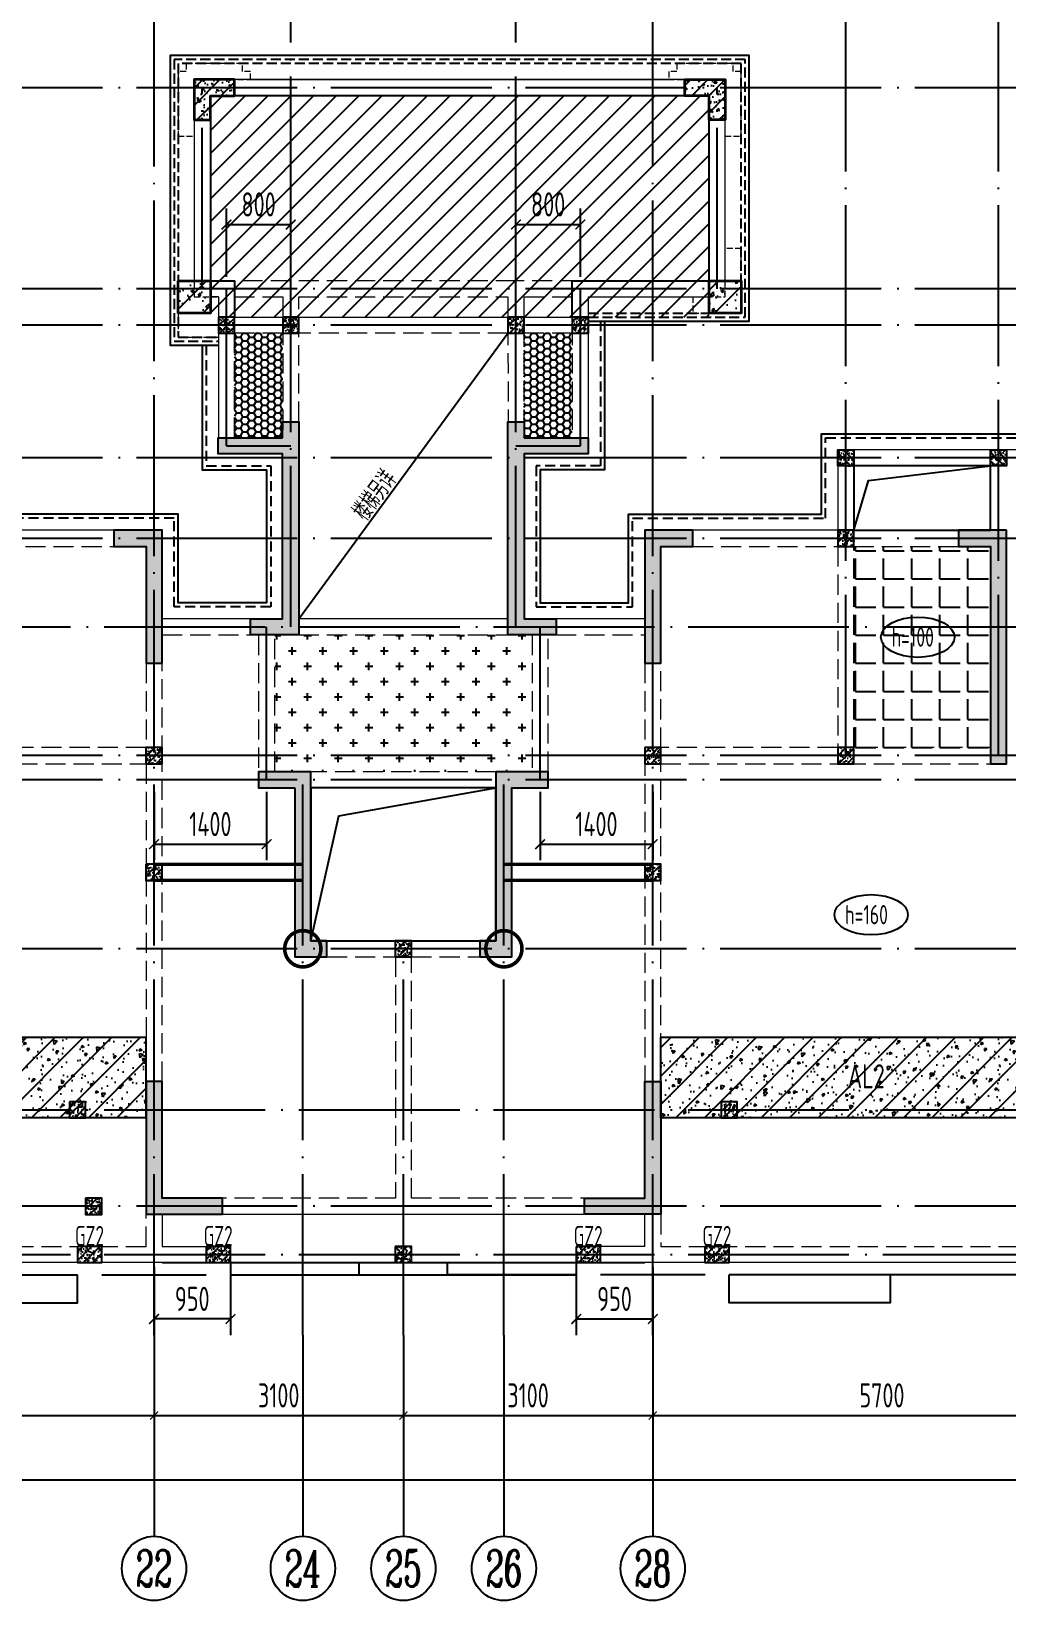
# Model space of a CAD drawing. Extents: x 826826 to 1642106, y -156213 to 399140.
# Drawn here: x 1317736 to 1329861, y 253626 to 273126 of the extents above; entities that cross this region are included whole.
import ezdxf
from ezdxf.enums import TextEntityAlignment as Align

# ---------------------------------------------------------------- set-up
doc = ezdxf.new("R2010")
doc.units = 0
doc.header["$LTSCALE"] = 1000
for name, pattern in [('__DASH', [0.35, 0.25, -0.1]), ('DASH', [0.35, 0.25, -0.1]), ('DOTE', [2.42, 2, -0.2, 0.02, -0.2]), ('HIDDEN', [0.375, 0.25, -0.125])]:
    doc.linetypes.add(name, pattern=pattern)
doc.layers.get('0').update_dxf_attribs({"linetype": 'CONTINUOUS'})
doc.layers.get('DEFPOINTS').update_dxf_attribs({"linetype": 'CONTINUOUS'})
doc.layers.add('+公共字体', color=7, linetype='CONTINUOUS', lineweight=20)
doc.layers.add('平面-看线', color=45, linetype='CONTINUOUS', lineweight=15)
for name, color, linetype in [('A-AXIS', 1, 'CONTINUOUS'), ('A-DOTE', 10, 'DOTE'), ('AXIS_TEXT', 4, 'CONTINUOUS'), ('BEAM', 4, 'DASH'), ('ROOF', 183, 'CONTINUOUS'), ('S-B板填充', 251, 'CONTINUOUS'), ('S-B板标注', 3, 'CONTINUOUS'), ('S-B板边线', 2, 'CONTINUOUS'), ('S-B板配筋号', 7, 'CONTINUOUS'), ('S-D洞口', 4, 'CONTINUOUS'), ('S-J基础底板标注', 3, 'CONTINUOUS'), ('S-L主梁线', 4, 'DASH'), ('S-Q墙填充', 252, 'CONTINUOUS'), ('S-Q墙实线', 6, 'CONTINUOUS'), ('S-Q墙标注', 3, 'CONTINUOUS'), ('S-Y一般标注', 3, 'CONTINUOUS'), ('S-Z柱填充', 252, 'CONTINUOUS'), ('S-Z柱实线', 6, 'CONTINUOUS'), ('S-板正筋', 2, 'CONTINUOUS'), ('S-构造柱', 212, 'CONTINUOUS'), ('S-构造柱编号', 130, 'CONTINUOUS'), ('TEXT', 2, 'CONTINUOUS'), ('水平筋标注', 7, 'CONTINUOUS'), ('看线', 251, 'CONTINUOUS')]:
    doc.layers.add(name, color=color, linetype=linetype)
doc.layers.add('配箍校核', color=34, linetype='CONTINUOUS', plot=False)
doc.styles.add('_TCH_AXIS', font='COMPLEX', dxfattribs={"bigfont": 'GBCBIG'})
doc.styles.add('COMPLEX', font='COMPLEX')
doc.styles.add('TSSD_DIMENSION', font='Tssdeng.shx', dxfattribs={"width": 0.7, "bigfont": 'tssdchn.shx'})
doc.styles.add('TSSD_REIN', font='tssdeng.shx', dxfattribs={"width": 0.7, "height": 300, "bigfont": 'tssdchn.shx'})
doc.styles.add('结构文字', font='zstxt.shx', dxfattribs={"width": 0.7, "bigfont": 'zshz.shx'})
doc.dimstyles.new('STRUCK', dxfattribs={"dimtxt": 400, "dimasz": 121, "dimexe": 200, "dimexo": 150, "dimgap": 115, "dimtad": 1, "dimdec": 0, "dimdsep": 46, "dimtxsty": '结构文字', "dimblk": 'ARCHTICK', "dimcen": 400, "dimclrd": 3, "dimclre": 3, "dimclrt": 7, "dimadec": 0, "dimazin": 0, "dimtfac": 1, "dimtdec": 0, "dimtix": 1, "dimtmove": 2, "dimatfit": 3, "dimldrblk": '_DIMX', "dimfxl": 0, "dimtolj": 1, "dimtzin": 0, "dimarcsym": 0})
doc.dimstyles.new('TSSD_100_100$0', dxfattribs={"dimtxt": 300, "dimasz": 80, "dimexe": 100, "dimexo": 250, "dimgap": 100, "dimtad": 1, "dimdec": 0, "dimzin": 0, "dimdsep": 46, "dimtxsty": 'TSSD_DIMENSION', "dimblk": 'ARCHTICK', "dimcen": 0, "dimdle": 100, "dimclrd": 3, "dimclre": 3, "dimclrt": 7, "dimadec": 0, "dimazin": 0, "dimtfac": 1, "dimtdec": 0, "dimtix": 1, "dimtmove": 2, "dimatfit": 3, "dimldrblk": 'ARCHTICK', "dimfxl": 0, "dimtolj": 1, "dimtzin": 0, "dimarcsym": 0})
pattern_1 = [(0, (65678.815, -211040.24), (81.642857, 47.136514), [54.42857, -108.857143]), (120, (65678.815, -211040.24), (-81.642847, 47.136531), [54.42857, -108.857143]), (60, (65678.815, -211040.24), (1e-05, 94.273045), [-108.857143, 54.42857])]
pattern_2 = [(50, (-1460192.53, -24952.3), (358.63, -31.376), [37.5, -412.5]), (355, (-1460192.53, -24952.3), (-69.3757, 376.096), [30, -330]), (100.4514, (-1460162.64, -24954.93), (289.2547, 344.7198), [31.87, -350.571]), (46.1842, (-1460192.53, -24852.3), (533.6205, -82.7595), [56.25, -618.75]), (96.6356, (-1460148.06, -24859.2), (467.3314, 487.059), [47.805, -525.8565]), (351.1842, (-1460192.53, -24852.3), (467.331, 487.059), [45, -495]), (21, (-1460142.53, -24877.3), (298.4535, -201.3094), [37.5, -412.5]), (326, (-1460142.53, -24877.3), (121.6577, 362.575), [30, -330]), (71.4514, (-1460117.66, -24894.1), (420.1113, 161.2652), [31.87, -350.571]), (37.5, (-1460192.53, -24952.31), (6.07993, 166.44693), [0, -326, 0, -335, 0, -331.25]), (7.5, (-1460192.53, -24952.31), (131.5348, 197.20586), [0, -191, 0, -318.5, 0, -126.25]), (327.5, (-1460304.03, -24952.31), (266.9112, -11.27744), [0, -125, 0, -390, 0, -517.5]), (317.5, (-1460354.03, -24952.3), (291.5931, 50.0525), [0, -162.5, 0, -259, 0, -367.5]), (45, (-1460192.53, -24952.3), (-176.7767, 176.7767), [])]

# ---------------------------------------------------------------- blocks, each defined once
blk = doc.blocks.new('_ArchTick')
at = {"color": 0, "linetype": 'ByBlock', "const_width": 0.15}
blk.add_lwpolyline([(-0.5, -0.5), (0.5, 0.5)], dxfattribs=at)
blk = doc.blocks.new('*D79')
at = {"layer": 'DEFPOINTS', "color": 0}
for p in [(780421, 333282), (786121, 333282), (786121, 332282)]:
    blk.add_point(p, dxfattribs=at)
at = {"layer": 'S-Y一般标注', "color": 0, "lineweight": -2}
for p, q in [((780421, 333032), (780421, 332182)), ((786121, 333032), (786121, 332182)), ((780321, 332282), (786221, 332282))]:
    blk.add_line(p, q, dxfattribs=at)
at = {"layer": 'S-Y一般标注', "color": 0, "lineweight": -2, "xscale": 100, "yscale": 100, "zscale": 100, "rotation": 180}
blk.add_blockref('_ArchTick', (780421, 332282), dxfattribs=at)
at = {"layer": 'S-Y一般标注', "color": 0, "lineweight": -2, "xscale": 100, "yscale": 100, "zscale": 100}
blk.add_blockref('_ArchTick', (786121, 332282), dxfattribs=at)
at = {"layer": 'S-Y一般标注', "color": 7, "insert": (783271, 332532), "char_height": 300, "attachment_point": 5, "style": 'TSSD_DIMENSION'}
blk.add_mtext('\\A1;5700', dxfattribs=at)
blk = doc.blocks.new('*D80')
at = {"layer": 'DEFPOINTS', "color": 0}
for p in [(777321, 333282), (780421, 333282), (780421, 332282)]:
    blk.add_point(p, dxfattribs=at)
at = {"layer": 'S-Y一般标注', "color": 0, "lineweight": -2}
for p, q in [((777321, 333032), (777321, 332182)), ((780421, 333032), (780421, 332182)), ((777221, 332282), (780521, 332282))]:
    blk.add_line(p, q, dxfattribs=at)
at = {"layer": 'S-Y一般标注', "color": 0, "lineweight": -2, "xscale": 100, "yscale": 100, "zscale": 100, "rotation": 180}
blk.add_blockref('_ArchTick', (777321, 332282), dxfattribs=at)
at = {"layer": 'S-Y一般标注', "color": 0, "lineweight": -2, "xscale": 100, "yscale": 100, "zscale": 100}
blk.add_blockref('_ArchTick', (780421, 332282), dxfattribs=at)
at = {"layer": 'S-Y一般标注', "color": 7, "insert": (778871, 332532), "char_height": 300, "attachment_point": 5, "style": 'TSSD_DIMENSION'}
blk.add_mtext('\\A1;3100', dxfattribs=at)
blk = doc.blocks.new('*D81')
at = {"layer": 'DEFPOINTS', "color": 0}
for p in [(774221, 333282), (777321, 333282), (777321, 332282)]:
    blk.add_point(p, dxfattribs=at)
at = {"layer": 'S-Y一般标注', "color": 0, "lineweight": -2}
for p, q in [((774221, 333032), (774221, 332182)), ((777321, 333032), (777321, 332182)), ((774121, 332282), (777421, 332282))]:
    blk.add_line(p, q, dxfattribs=at)
at = {"layer": 'S-Y一般标注', "color": 0, "lineweight": -2, "xscale": 100, "yscale": 100, "zscale": 100, "rotation": 180}
blk.add_blockref('_ArchTick', (774221, 332282), dxfattribs=at)
at = {"layer": 'S-Y一般标注', "color": 0, "lineweight": -2, "xscale": 100, "yscale": 100, "zscale": 100}
blk.add_blockref('_ArchTick', (777321, 332282), dxfattribs=at)
at = {"layer": 'S-Y一般标注', "color": 7, "insert": (775771, 332532), "char_height": 300, "attachment_point": 5, "style": 'TSSD_DIMENSION'}
blk.add_mtext('\\A1;3100', dxfattribs=at)
blk = doc.blocks.new('*D82')
at = {"layer": 'DEFPOINTS', "color": 0}
for p in [(768521, 333282), (774221, 333282), (774221, 332282)]:
    blk.add_point(p, dxfattribs=at)
at = {"layer": 'S-Y一般标注', "color": 0, "lineweight": -2}
for p, q in [((768521, 333032), (768521, 332182)), ((774221, 333032), (774221, 332182)), ((768421, 332282), (774321, 332282))]:
    blk.add_line(p, q, dxfattribs=at)
at = {"layer": 'S-Y一般标注', "color": 0, "lineweight": -2, "xscale": 100, "yscale": 100, "zscale": 100, "rotation": 180}
blk.add_blockref('_ArchTick', (768521, 332282), dxfattribs=at)
at = {"layer": 'S-Y一般标注', "color": 0, "lineweight": -2, "xscale": 100, "yscale": 100, "zscale": 100}
blk.add_blockref('_ArchTick', (774221, 332282), dxfattribs=at)
at = {"layer": 'S-Y一般标注', "color": 7, "insert": (771371, 332532), "char_height": 300, "attachment_point": 5, "style": 'TSSD_DIMENSION'}
blk.add_mtext('\\A1;5700', dxfattribs=at)
blk = doc.blocks.new('*D66')
at = {"layer": 'DEFPOINTS', "color": 0}
for p in [(740721, 333282), (789521, 333282), (789521, 331482)]:
    blk.add_point(p, dxfattribs=at)
at = {"layer": 'S-Y一般标注', "color": 0, "lineweight": -2}
for p, q in [((740721, 333032), (740721, 331382)), ((789521, 333032), (789521, 331382)), ((740621, 331482), (789621, 331482))]:
    blk.add_line(p, q, dxfattribs=at)
at = {"layer": 'S-Y一般标注', "color": 0, "lineweight": -2, "xscale": 100, "yscale": 100, "zscale": 100, "rotation": 180}
blk.add_blockref('_ArchTick', (740721, 331482), dxfattribs=at)
at = {"layer": 'S-Y一般标注', "color": 0, "lineweight": -2, "xscale": 100, "yscale": 100, "zscale": 100}
blk.add_blockref('_ArchTick', (789521, 331482), dxfattribs=at)
at = {"layer": 'S-Y一般标注', "color": 7, "insert": (765121, 331732), "char_height": 300, "attachment_point": 5, "style": 'TSSD_DIMENSION'}
blk.add_mtext('\\A1;48800', dxfattribs=at)
blk = doc.blocks.new('_AXISO')
blk.add_circle((0, 0), 0.5)
at = {"layer": 'AXIS_TEXT', "style": 'COMPLEX', "width": 1.041667}
blk.add_attdef('A', text='', height=0.56, dxfattribs=at).set_placement((-0.25, -0.28), (0.25, -0.28), align=Align.FIT)
blk = doc.blocks.new('20210801.20101804')
at = {"layer": 'S-B板填充', "linetype": 'ByBlock'}
h = blk.add_hatch(dxfattribs=at)
h.set_pattern_fill('HONEY', color=252, scale=17.142857, style=0)
h.set_pattern_definition(pattern_1)
edge = h.paths.add_edge_path()
edge.add_line((34402, 4150), (34401, 5450))
edge.add_line((34401, 5450), (35002, 5450))
edge.add_line((35002, 5450), (35002, 4350))
edge.add_line((35002, 4350), (35000, 4350))
edge.add_line((35000, 4350), (35000, 4150))
edge.add_line((35000, 4150), (34402, 4150))
h = blk.add_hatch(dxfattribs=at)
h.set_pattern_fill('HONEY', color=252, scale=17.142857, style=0)
h.set_pattern_definition(pattern_1)
edge = h.paths.add_edge_path()
edge.add_line((38600, 4150), (38600, 5450))
edge.add_line((38600, 5450), (38000, 5450))
edge.add_line((38000, 5450), (38000, 4350))
edge.add_line((38000, 4350), (38001, 4350))
edge.add_line((38001, 4350), (38001, 4150))
edge.add_line((38001, 4150), (38600, 4150))
at = {"layer": 'S-B板填充'}
h = blk.add_hatch(dxfattribs=at)
h.set_pattern_fill('ANGLE', color=252, scale=50, style=0)
h.set_pattern_definition([(0, (139833.96, -145443.87), (0, 349.25), [254, -95.25]), (90, (139833.96, -145443.87), (-349.25, 2e-14), [254, -95.25])])
edge = h.paths.add_edge_path()
edge.add_line((42100, 300), (42100, 2800))
edge.add_line((42100, 2800), (43800, 2800))
edge.add_line((43800, 2800), (43800, 300))
edge.add_line((43800, 300), (42100, 300))
h = blk.add_hatch(dxfattribs=at)
h.set_pattern_fill('CROSS', color=252, scale=30, style=0)
h.set_pattern_definition([(0, (121733.97, -146243.87), (190.5, 190.5), [95.25, -285.75]), (90, (121781.6, -146291.5), (-190.5, 190.5), [95.25, -285.75])])
h.paths.add_polyline_path([(34901, 1700), (38101, 1700), (38100, 0), (34900, 0)])
blk = doc.blocks.new('20210802.04393463')
at = {"layer": 'ROOF', "ltscale": 0.8}
for points in [[(39200, 12200), (41200, 12200), (41200, 15500), (34000, 15500), (34000, 11900), (34600, 11900)], [(39000, 12250), (39000, 12700), (40700, 12700), (40700, 15000), (34500, 15000), (34500, 12700), (34800, 12700), (34800, 12250)]]:
    blk.add_lwpolyline(points, dxfattribs=at)
at = {"layer": 'ROOF', "linetype": '__DASH', "ltscale": 0.5}
for points in [[(39200, 12250), (41150, 12250), (41150, 15450), (34050, 15450), (34050, 11950), (34600, 11950)], [(39200, 12300), (41100, 12300), (41100, 15400), (34100, 15400), (34100, 12000), (34600, 12000)]]:
    blk.add_lwpolyline(points, dxfattribs=at)
at = {"layer": '平面-看线', "linetype": 'DASH', "ltscale": 0.3}
for points in [[(39200, 12250), (39200, 12500), (40500, 12500), (40500, 12300), (41100, 12300), (41100, 13100), (40900, 13100), (40900, 14500), (41100, 14500), (41100, 15300), (41000, 15300), (41000, 15400), (40710, 15400), (40710, 15400), (40590, 15400), (40590, 15400), (40300, 15400), (40300, 15300), (40200, 15300), (40200, 15200), (35000, 15200), (35000, 15300), (34900, 15300), (34900, 15400), (34610, 15400), (34610, 15400), (34490, 15400), (34490, 15400), (34200, 15400), (34200, 15300), (34100, 15300), (34100, 14500), (34300, 14500), (34300, 12700), (34100, 12700), (34100, 12000), (34600, 12000)], [(39200, 12250), (39200, 12500), (40900, 12500), (40900, 15200), (34300, 15200), (34300, 12500), (34600, 12500), (34600, 12250)]]:
    blk.add_lwpolyline(points, dxfattribs=at)
at = {"layer": '看线', "color": 201, "linetype": 'HIDDEN', "ltscale": 0.5}
for points in [[(39350, 12200), (39350, 10400), (38550, 10400), (38550, 8650), (39750, 8650), (39750, 9750), (42150, 9750), (42150, 10750), (47550, 10750), (47550, 9750), (49350, 9750), (49350, 1550), (46600, 1550)], [(34450, 11900), (34450, 10400), (35250, 10400), (35250, 8650), (34050, 8650), (34050, 9750), (31650, 9750), (31650, 10750), (26250, 10750), (26250, 10750), (24700, 10750)]]:
    blk.add_lwpolyline(points, dxfattribs=at)
at = {"layer": '看线', "color": 201}
for points in [[(39400, 12200), (39400, 10350), (38600, 10350), (38600, 8700), (39700, 8700), (39700, 9800), (42100, 9800), (42100, 10800), (47600, 10800), (47600, 9800), (49400, 9800), (49400, 1500), (46600, 1500)], [(34400, 11900), (34400, 10350), (35200, 10350), (35200, 8700), (34100, 8700), (34100, 9800), (31700, 9800), (31700, 10800), (26200, 10800), (26200, 10800), (24700, 10800)]]:
    blk.add_lwpolyline(points, dxfattribs=at)
at = {"layer": '看线', "color": 202, "ltscale": 0.5}
for points in [[(34750, 500), (34750, 350), (36350, 350), (36350, 500)], [(39050, 500), (39050, 350), (37450, 350), (37450, 500)], [(28350, 350), (32850, 350)], [(30850, 350), (30850, 0), (32850, 0), (32850, 350)], [(33150, 350), (34450, 350)], [(34750, 350), (39050, 350)], [(40650, 350), (39350, 350)], [(42950, 350), (42950, 0), (40950, 0), (40950, 350)], [(45450, 350), (40950, 350)]]:
    blk.add_lwpolyline(points, dxfattribs=at)
blk = doc.blocks.new('20210802.12031371')
at = {"layer": 'S-板正筋', "color": 5, "linetype": 'DASH', "const_width": 42.9}
for points in [[(31693, 3150), (33543, 3150)], [(37893, 3150), (36043, 3150)], [(31693, 2950), (33543, 2950)], [(37893, 2950), (36043, 2950)]]:
    blk.add_lwpolyline(points, dxfattribs=at)
blk = doc.blocks.new('20210804.01062365')
at = {"layer": '+公共字体', "color": 2, "const_width": 45}
for points in [[(-1437049, -65116, 1), (-1437049, -64666, 1), (-1437049, -65116, -1)], [(-1434549, -65116, 1), (-1434549, -64666, 1), (-1434549, -65116, -1)]]:
    blk.add_lwpolyline(points, format="xyb", dxfattribs=at)
blk = doc.blocks.new('20210810.05000656')
at = {"layer": 'S-Q墙填充'}
h = blk.add_hatch(color=252, dxfattribs=at)
h.dxf.hatch_style = 1
h.paths.add_polyline_path([(-1433090, -52983), (-1433090, -52783), (-1432890, -52783), (-1432890, -53083), (-1432890, -55433), (-1433290, -55433), (-1433490, -55433), (-1433490, -55233), (-1433290, -55233), (-1433090, -55233), (-1433090, -53183), (-1433890, -53183), (-1433890, -52983)])
h = blk.add_hatch(color=252, dxfattribs=at)
h.dxf.hatch_style = 1
h.paths.add_polyline_path([(-1430088, -52983), (-1429290, -52983), (-1429290, -53183), (-1430088, -53183), (-1430088, -55233), (-1429890, -55233), (-1429688, -55233), (-1429688, -55433), (-1429890, -55433), (-1430288, -55433), (-1430288, -53083), (-1430288, -52783), (-1430088, -52783)])
h = blk.add_hatch(color=252, dxfattribs=at)
h.dxf.hatch_style = 1
h.paths.add_polyline_path([(-1434788, -55333), (-1434788, -55783), (-1434588, -55783), (-1434588, -55333), (-1434588, -54133), (-1435188, -54133), (-1435188, -54333), (-1434788, -54333)])
h = blk.add_hatch(color=252, dxfattribs=at)
h.dxf.hatch_style = 1
h.paths.add_polyline_path([(-1428588, -55333), (-1428588, -55783), (-1428388, -55783), (-1428388, -55333), (-1428388, -54333), (-1427988, -54333), (-1427988, -54133), (-1428588, -54133)])
h = blk.add_hatch(color=252, dxfattribs=at)
h.dxf.hatch_style = 1
h.paths.add_polyline_path([(-1424088, -54133), (-1424688, -54133), (-1424688, -54333), (-1424288, -54333), (-1424288, -57033), (-1424088, -57033)])
h = blk.add_hatch(color=252, dxfattribs=at)
h.dxf.hatch_style = 1
h.paths.add_polyline_path([(-1432938, -57333), (-1432938, -59433), (-1432538, -59433), (-1432538, -59233), (-1432738, -59233), (-1432738, -57133), (-1433388, -57133), (-1433388, -57333)])
h = blk.add_hatch(color=252, dxfattribs=at)
h.dxf.hatch_style = 1
h.paths.add_polyline_path([(-1430438, -57133), (-1430438, -59233), (-1430638, -59233), (-1430638, -59433), (-1430238, -59433), (-1430238, -57333), (-1429788, -57333), (-1429788, -57133)])
h = blk.add_hatch(color=252, dxfattribs=at)
h.dxf.hatch_style = 1
h.paths.add_polyline_path([(-1434788, -62633), (-1433838, -62633), (-1433838, -62433), (-1434588, -62433), (-1434588, -60983), (-1434788, -60983)])
h = blk.add_hatch(color=252, dxfattribs=at)
h.dxf.hatch_style = 1
h.paths.add_polyline_path([(-1428388, -62633), (-1429338, -62633), (-1429338, -62433), (-1428588, -62433), (-1428588, -60983), (-1428388, -60983)])
at = {"layer": 'S-Z柱填充'}
h = blk.add_hatch(dxfattribs=at)
h.set_pattern_fill('ARMORED', color=256, scale=30, style=0)
h.set_pattern_definition([(50, (-1484165.2, -204418.78), (215.17805, -18.82564), [22.5, -247.5]), (355, (-1484165.2, -204418.78), (-41.6254, 225.65764), [18, -198]), (100.4514, (-1484147.27, -204420.34), (173.55281, 206.83186), [19.12206, -210.34263]), (46.1842, (-1484165.2, -204358.78), (320.1723, -49.6557), [33.75, -371.25]), (96.6356, (-1484138.52, -204362.9), (280.3988, 292.23536), [28.6831, -315.5139]), (351.1842, (-1484165.2, -204358.78), (280.3986, 292.2356), [27, -297]), (21, (-1484135.2, -204373.78), (179.07212, -120.78567), [22.5, -247.5]), (326, (-1484135.2, -204373.78), (72.9946, 217.545), [18, -198]), (71.4514, (-1484120.28, -204383.84), (252.0668, 96.75915), [19.12206, -210.34263]), (37.5, (-1484165.2, -204418.776), (3.647957, 99.868156), [0, -195.6, 0, -201, 0, -198.75]), (7.5, (-1484165.2, -204418.78), (78.92086, 118.323514), [0, -114.6, 0, -191.1, 0, -75.75]), (327.5, (-1484232.1, -204418.776), (160.14673, -6.76646), [0, -75, 0, -234, 0, -310.5]), (317.5, (-1484262.1, -204418.78), (174.95585, 30.0315), [0, -97.5, 0, -155.4, 0, -220.5]), (45, (-1484165.2, -204418.78), (-106.06602, 106.06602), [])])
h.paths.add_polyline_path([(-1433688, -48533), (-1434188, -48533), (-1434188, -49033), (-1433988, -49033), (-1433988, -48733), (-1433688, -48733)])
h = blk.add_hatch(dxfattribs=at)
h.set_pattern_fill('ARMORED', color=256, scale=30, style=0)
h.set_pattern_definition([(50, (-1482765.21, -204418.78), (215.17805, -18.82564), [22.5, -247.5]), (355, (-1482765.21, -204418.78), (-41.6254, 225.65764), [18, -198]), (100.4514, (-1482747.28, -204420.34), (173.55281, 206.83186), [19.12206, -210.34263]), (46.1842, (-1482765.21, -204358.78), (320.1723, -49.6557), [33.75, -371.25]), (96.6356, (-1482738.53, -204362.9), (280.3988, 292.23536), [28.6831, -315.5139]), (351.1842, (-1482765.2, -204358.78), (280.3986, 292.2356), [27, -297]), (21, (-1482735.21, -204373.78), (179.07212, -120.78567), [22.5, -247.5]), (326, (-1482735.21, -204373.78), (72.9946, 217.545), [18, -198]), (71.4514, (-1482720.3, -204383.84), (252.0668, 96.75915), [19.12206, -210.34263]), (37.5, (-1482765.214, -204418.776), (3.647957, 99.868156), [0, -195.6, 0, -201, 0, -198.75]), (7.5, (-1482765.21, -204418.78), (78.92086, 118.323514), [0, -114.6, 0, -191.1, 0, -75.75]), (327.5, (-1482832.114, -204418.78), (160.14673, -6.76646), [0, -75, 0, -234, 0, -310.5]), (317.5, (-1482862.11, -204418.78), (174.95585, 30.0315), [0, -97.5, 0, -155.4, 0, -220.5]), (45, (-1482765.21, -204418.78), (-106.06602, 106.06602), [])])
h.paths.add_polyline_path([(-1428088, -48533), (-1427588, -48533), (-1427588, -49033), (-1427788, -49033), (-1427788, -48733), (-1428088, -48733)])
h = blk.add_hatch(dxfattribs=at)
h.set_pattern_fill('ARMORED', color=256, scale=50, style=0)
h.set_pattern_definition(pattern_2)
h.paths.add_polyline_path([(-1434388, -51033), (-1433988, -51033), (-1433988, -51433), (-1434388, -51433)])
h = blk.add_hatch(dxfattribs=at)
h.set_pattern_fill('ARMORED', color=256, scale=50, style=0)
h.set_pattern_definition(pattern_2)
h.paths.add_polyline_path([(-1427788, -51033), (-1427388, -51033), (-1427388, -51433), (-1427788, -51433)])
at = {"layer": 'S-L主梁线', "linetype": 'ByBlock', "lineweight": 18}
for p, q in [((-1428088, -48533), (-1433688, -48533)), ((-1434188, -49033), (-1434188, -51033)), ((-1427588, -51033), (-1427588, -49033)), ((-1433888, -51233), (-1433888, -52983)), ((-1429288, -52983), (-1429288, -51233)), ((-1429288, -51233), (-1427788, -51233)), ((-1433690, -51483), (-1433090, -51483)), ((-1432890, -51483), (-1430289, -51483)), ((-1430089, -51483), (-1429490, -51483)), ((-1426188, -53133), (-1426188, -54133)), ((-1424188, -53133), (-1426188, -53133)), ((-1421090, -53133), (-1424188, -53133)), ((-1435188, -54133), (-1436988, -54133)), ((-1426188, -54133), (-1427988, -54133)), ((-1433488, -55233), (-1434588, -55233)), ((-1430288, -55233), (-1432888, -55233)), ((-1428588, -55233), (-1429688, -55233)), ((-1432738, -57333), (-1430438, -57333)), ((-1431588, -59233), (-1432538, -59233)), ((-1430638, -59233), (-1431588, -59233)), ((-1434588, -62633), (-1434588, -63033)), ((-1434038, -62633), (-1431588, -62633)), ((-1431588, -62633), (-1429138, -62633)), ((-1428588, -63033), (-1428588, -62633)), ((-1434588, -63033), (-1433738, -63033)), ((-1433738, -63233), (-1433738, -63033)), ((-1428588, -63033), (-1429438, -63033)), ((-1429438, -63233), (-1429438, -63033)), ((-1433738, -63233), (-1441288, -63233)), ((-1421888, -63233), (-1429438, -63233))]:
    blk.add_line(p, q, dxfattribs=at)
at = {"layer": 'S-L主梁线', "linetype": 'DASH', "lineweight": 18}
for p, q in [((-1433688, -48733), (-1428088, -48733)), ((-1433988, -51033), (-1433988, -49033)), ((-1427788, -49033), (-1427788, -51033)), ((-1432988, -51033), (-1433988, -51033)), ((-1430188, -51033), (-1432988, -51033)), ((-1429388, -51033), (-1430188, -51033)), ((-1427788, -51033), (-1429388, -51033)), ((-1433688, -52983), (-1433688, -51233)), ((-1433688, -51233), (-1433088, -51233)), ((-1433088, -51233), (-1433088, -52883)), ((-1432888, -52783), (-1432888, -51233)), ((-1432888, -51233), (-1430288, -51233)), ((-1430288, -51233), (-1430287, -52783)), ((-1430087, -52883), (-1430088, -51233)), ((-1430088, -51233), (-1429488, -51233)), ((-1429488, -51233), (-1429488, -52983)), ((-1433090, -51683), (-1433690, -51683)), ((-1430289, -51683), (-1432890, -51683)), ((-1429490, -51683), (-1430089, -51683)), ((-1425988, -54133), (-1425988, -53333)), ((-1425988, -53333), (-1424288, -53333)), ((-1424288, -53333), (-1424288, -54133)), ((-1424688, -54133), (-1425988, -54133)), ((-1436988, -54333), (-1435188, -54333)), ((-1427988, -54333), (-1426188, -54333)), ((-1426188, -54333), (-1426188, -56833)), ((-1425988, -54333), (-1424688, -54333)), ((-1425988, -56833), (-1425988, -54333)), ((-1434588, -55433), (-1433488, -55433)), ((-1433388, -55433), (-1433388, -57133)), ((-1433188, -57133), (-1433188, -55433)), ((-1432888, -55433), (-1430288, -55433)), ((-1429988, -55433), (-1429988, -57133)), ((-1429788, -57133), (-1429788, -55433)), ((-1429688, -55433), (-1428588, -55433)), ((-1434788, -55783), (-1434788, -56833)), ((-1434588, -56933), (-1434588, -55783)), ((-1428588, -55783), (-1428588, -56933)), ((-1428388, -56833), (-1428388, -55783)), ((-1434788, -56833), (-1436988, -56833)), ((-1434588, -60983), (-1434588, -56933)), ((-1428588, -56933), (-1428588, -60983)), ((-1426188, -56833), (-1428388, -56833)), ((-1424288, -56833), (-1425988, -56833)), ((-1437088, -57033), (-1434788, -57033)), ((-1434788, -57033), (-1434788, -60983)), ((-1430438, -57133), (-1432738, -57133)), ((-1428388, -60983), (-1428388, -57033)), ((-1428388, -57033), (-1426088, -57033)), ((-1426088, -57033), (-1424288, -57033)), ((-1432538, -59433), (-1431688, -59433)), ((-1431688, -59433), (-1431688, -62433)), ((-1431488, -62433), (-1431488, -59433)), ((-1431488, -59433), (-1430638, -59433)), ((-1431688, -62433), (-1434038, -62433)), ((-1429138, -62433), (-1431488, -62433)), ((-1434788, -63033), (-1434788, -62633)), ((-1428388, -62633), (-1428388, -63033)), ((-1440288, -63033), (-1434788, -63033)), ((-1428388, -63033), (-1422888, -63033))]:
    blk.add_line(p, q, dxfattribs=at)
blk.add_lwpolyline([(-1433888, -51233), (-1433988, -51233)], dxfattribs=at)
at = {"layer": 'S-Q墙实线'}
for points in [[(-1433090, -52983), (-1433090, -52783), (-1432890, -52783), (-1432890, -53083), (-1432890, -55433), (-1433290, -55433), (-1433490, -55433), (-1433490, -55233), (-1433290, -55233), (-1433090, -55233), (-1433090, -53183), (-1433890, -53183), (-1433890, -52983), (-1433090, -52983)], [(-1430088, -52983), (-1429290, -52983), (-1429290, -53183), (-1430088, -53183), (-1430088, -55233), (-1429890, -55233), (-1429688, -55233), (-1429688, -55433), (-1429890, -55433), (-1430288, -55433), (-1430288, -53083), (-1430288, -52783), (-1430088, -52783), (-1430088, -52983)], [(-1430438, -57133), (-1430438, -59233), (-1430638, -59233), (-1430638, -59433), (-1430238, -59433), (-1430238, -57333), (-1429788, -57333), (-1429788, -57133), (-1430438, -57133)]]:
    blk.add_lwpolyline(points, dxfattribs=at)
for points in [[(-1434788, -55333), (-1434788, -55783), (-1434588, -55783), (-1434588, -55333), (-1434588, -54133), (-1435188, -54133), (-1435188, -54333), (-1434788, -54333)], [(-1428588, -55333), (-1428588, -55783), (-1428388, -55783), (-1428388, -55333), (-1428388, -54333), (-1427988, -54333), (-1427988, -54133), (-1428588, -54133)], [(-1424088, -54133), (-1424688, -54133), (-1424688, -54333), (-1424288, -54333), (-1424288, -57033), (-1424088, -57033)], [(-1432938, -57333), (-1432938, -59433), (-1432538, -59433), (-1432538, -59233), (-1432738, -59233), (-1432738, -57133), (-1433388, -57133), (-1433388, -57333)], [(-1434788, -62633), (-1433838, -62633), (-1433838, -62433), (-1434588, -62433), (-1434588, -60983), (-1434788, -60983)], [(-1428388, -62633), (-1429338, -62633), (-1429338, -62433), (-1428588, -62433), (-1428588, -60983), (-1428388, -60983)]]:
    blk.add_lwpolyline(points, close=True, dxfattribs=at)
at = {"layer": 'S-Z柱实线', "lineweight": 35}
for points in [[(-1433688, -48533), (-1434188, -48533), (-1434188, -49033), (-1433988, -49033), (-1433988, -48733), (-1433688, -48733), (-1433688, -48533)], [(-1433688, -48533), (-1434188, -48533), (-1434188, -49033), (-1433988, -49033), (-1433988, -48733), (-1433688, -48733), (-1433688, -48533)], [(-1428088, -48533), (-1427588, -48533), (-1427588, -49033), (-1427788, -49033), (-1427788, -48733), (-1428088, -48733), (-1428088, -48533)], [(-1428088, -48533), (-1427588, -48533), (-1427588, -49033), (-1427788, -49033), (-1427788, -48733), (-1428088, -48733), (-1428088, -48533)]]:
    blk.add_lwpolyline(points, dxfattribs=at)
for points in [[(-1434388, -51033), (-1433988, -51033), (-1433988, -51433), (-1434388, -51433)], [(-1427788, -51033), (-1427388, -51033), (-1427388, -51433), (-1427788, -51433)]]:
    blk.add_lwpolyline(points, close=True, dxfattribs=at)
blk = doc.blocks.new('20210810.05042432')
at = {"layer": 'S-B板边线'}
blk.add_lwpolyline([(-1434588, -63233), (-1428588, -63233)], dxfattribs=at)
blk = doc.blocks.new('20210730.02141516')
at = {"layer": 'S-构造柱'}
h = blk.add_hatch(dxfattribs=at)
h.set_pattern_fill('ARMORED', color=256, scale=15, angle=-90, style=0)
h.set_pattern_definition([(320, (-154189.41, 3278673.45), (-9.4128202, -107.5890274), [11.25, -123.75]), (265, (-154189.41, 3278673.45), (112.82882, 20.8127), [9, -99]), (10.4514, (-154190.19, 3278664.49), (103.4159313, -86.7764073), [9.5610285, -105.1713168]), (316.1842, (-154159.41, 3278673.45), (-24.827852, -160.0861573), [16.875, -185.625]), (6.6356, (-154161.48, 3278660.11), (146.117681, -140.199406), [14.341543, -157.75695]), (261.1842, (-154159.41, 3278673.45), (146.11779, -140.199292), [13.5, -148.5]), (291, (-154166.91, 3278658.45), (-60.3928336, -89.5360578), [11.25, -123.75]), (236, (-154166.91, 3278658.45), (108.7725068, -36.4972998), [9, -99]), (341.4514, (-154171.94, 3278650.99), (48.3795745, -126.0333943), [9.5610285, -105.1713168]), (307.5, (-154189.41, 3278673.454), (49.93407807, -1.8239783), [0, -97.8, 0, -100.5, 0, -99.375]), (277.5, (-154189.41, 3278673.454), (59.1617568, -39.4604306), [0, -57.3, 0, -95.55, 0, -37.875]), (237.5, (-154189.41, 3278706.904), (-3.38323076, -80.07336543), [0, -37.5, 0, -117, 0, -155.25]), (227.5, (-154189.41, 3278721.904), (15.0157473, -87.4779254), [0, -48.75, 0, -77.7, 0, -110.25]), (315, (-154189.41, 3278673.454), (53.0330086, 53.0330086), [])])
h.paths.add_polyline_path([(200, 200), (200, 0), (0, 0), (0, 200)])
blk.add_lwpolyline([(200, 200), (200, 0), (0, 0), (0, 200)], close=True, dxfattribs=at)
blk = doc.blocks.new('20210809.18224761')
at = {"layer": 'S-构造柱'}
h = blk.add_hatch(dxfattribs=at)
h.set_pattern_fill('ARMORED', color=256, scale=15, angle=-90, style=0)
h.set_pattern_definition([(320, (-154189.41, 3278673.45), (-9.4128202, -107.5890274), [11.25, -123.75]), (265, (-154189.41, 3278673.45), (112.82882, 20.8127), [9, -99]), (10.4514, (-154190.19, 3278664.49), (103.4159313, -86.7764073), [9.5610285, -105.1713168]), (316.1842, (-154159.41, 3278673.45), (-24.827852, -160.0861573), [16.875, -185.625]), (6.6356, (-154161.48, 3278660.11), (146.117681, -140.199406), [14.341543, -157.75695]), (261.1842, (-154159.41, 3278673.45), (146.11779, -140.199292), [13.5, -148.5]), (291, (-154166.91, 3278658.45), (-60.3928336, -89.5360578), [11.25, -123.75]), (236, (-154166.91, 3278658.45), (108.7725068, -36.4972998), [9, -99]), (341.4514, (-154171.94, 3278650.99), (48.3795745, -126.0333943), [9.5610285, -105.1713168]), (307.5, (-154189.41, 3278673.454), (49.93407807, -1.8239783), [0, -97.8, 0, -100.5, 0, -99.375]), (277.5, (-154189.41, 3278673.454), (59.1617568, -39.4604306), [0, -57.3, 0, -95.55, 0, -37.875]), (237.5, (-154189.41, 3278706.904), (-3.38323076, -80.07336543), [0, -37.5, 0, -117, 0, -155.25]), (227.5, (-154189.41, 3278721.904), (15.0157473, -87.4779254), [0, -48.75, 0, -77.7, 0, -110.25]), (315, (-154189.41, 3278673.454), (53.0330086, 53.0330086), [])])
h.paths.add_polyline_path([(300, 200), (300, 0), (0, 0), (0, 200)])
blk.add_lwpolyline([(300, 200), (300, 0), (0, 0), (0, 200)], close=True, dxfattribs=at)
blk = doc.blocks.new('*D2641')
at = {"layer": 'DEFPOINTS', "color": 0}
for p in [(1324511, 257926), (1325461, 257926), (1325461, 257126)]:
    blk.add_point(p, dxfattribs=at)
at = {"layer": 'S-Q墙标注', "color": 3, "lineweight": -2}
for p, q in [((1324511, 257776), (1324511, 256926)), ((1325461, 257776), (1325461, 256926)), ((1324511, 257126), (1325461, 257126))]:
    blk.add_line(p, q, dxfattribs=at)
at = {"layer": 'S-Q墙标注', "color": 3, "lineweight": -2, "xscale": 121, "yscale": 121, "zscale": 121, "rotation": 180}
blk.add_blockref('_ArchTick', (1324511, 257126), dxfattribs=at)
at = {"layer": 'S-Q墙标注', "color": 3, "lineweight": -2, "xscale": 121, "yscale": 121, "zscale": 121}
blk.add_blockref('_ArchTick', (1325461, 257126), dxfattribs=at)
at = {"layer": 'S-Q墙标注', "color": 7, "insert": (1324986, 257376), "char_height": 300, "attachment_point": 5, "style": 'TSSD_REIN'}
blk.add_mtext('\\A1;950', dxfattribs=at)
blk = doc.blocks.new('_DIMX')
blk.add_line((-150, 0), (150, 0))
at = {"const_width": 50}
blk.add_lwpolyline([(-70, -70), (70, 70)], dxfattribs=at)
blk = doc.blocks.new('*D2643')
at = {"layer": 'DEFPOINTS', "color": 0}
for p in [(1319261, 257926), (1320211, 257926), (1319261, 257126)]:
    blk.add_point(p, dxfattribs=at)
at = {"layer": 'S-Q墙标注', "color": 3, "lineweight": -2}
for p, q in [((1319261, 257776), (1319261, 256926)), ((1320211, 257776), (1320211, 256926)), ((1320211, 257126), (1319261, 257126))]:
    blk.add_line(p, q, dxfattribs=at)
at = {"layer": 'S-Q墙标注', "color": 3, "lineweight": -2, "xscale": 121, "yscale": 121, "zscale": 121, "rotation": 180}
blk.add_blockref('_ArchTick', (1319261, 257126), dxfattribs=at)
at = {"layer": 'S-Q墙标注', "color": 3, "lineweight": -2, "xscale": 121, "yscale": 121, "zscale": 121}
blk.add_blockref('_ArchTick', (1320211, 257126), dxfattribs=at)
at = {"layer": 'S-Q墙标注', "color": 7, "insert": (1319736, 257376), "char_height": 300, "attachment_point": 5, "style": 'TSSD_REIN'}
blk.add_mtext('\\A1;950', dxfattribs=at)
blk = doc.blocks.new('*D2650')
at = {"layer": 'DEFPOINTS', "color": 0}
for p in [(1320961, 270726), (1320161, 269926), (1320961, 269926)]:
    blk.add_point(p, dxfattribs=at)
at = {"layer": 'S-Q墙标注', "color": 3, "lineweight": -2}
for p, q in [((1320161, 270076), (1320161, 270926)), ((1320961, 270076), (1320961, 270926)), ((1320161, 270726), (1320961, 270726))]:
    blk.add_line(p, q, dxfattribs=at)
at = {"layer": 'S-Q墙标注', "color": 3, "lineweight": -2, "xscale": 121, "yscale": 121, "zscale": 121, "rotation": 180}
blk.add_blockref('_ArchTick', (1320161, 270726), dxfattribs=at)
at = {"layer": 'S-Q墙标注', "color": 3, "lineweight": -2, "xscale": 121, "yscale": 121, "zscale": 121}
blk.add_blockref('_ArchTick', (1320961, 270726), dxfattribs=at)
at = {"layer": 'S-Q墙标注', "color": 7, "insert": (1320561, 270976), "char_height": 300, "attachment_point": 5, "style": 'TSSD_REIN'}
blk.add_mtext('\\A1;800', dxfattribs=at)
blk = doc.blocks.new('*D2651')
at = {"layer": 'DEFPOINTS', "color": 0}
for p in [(1324561, 270726), (1323761, 269926), (1324561, 269926)]:
    blk.add_point(p, dxfattribs=at)
at = {"layer": 'S-Q墙标注', "color": 3, "lineweight": -2}
for p, q in [((1323761, 270076), (1323761, 270926)), ((1324561, 270076), (1324561, 270926)), ((1323761, 270726), (1324561, 270726))]:
    blk.add_line(p, q, dxfattribs=at)
at = {"layer": 'S-Q墙标注', "color": 3, "lineweight": -2, "xscale": 121, "yscale": 121, "zscale": 121, "rotation": 180}
blk.add_blockref('_ArchTick', (1323761, 270726), dxfattribs=at)
at = {"layer": 'S-Q墙标注', "color": 3, "lineweight": -2, "xscale": 121, "yscale": 121, "zscale": 121}
blk.add_blockref('_ArchTick', (1324561, 270726), dxfattribs=at)
at = {"layer": 'S-Q墙标注', "color": 7, "insert": (1324161, 270976), "char_height": 300, "attachment_point": 5, "style": 'TSSD_REIN'}
blk.add_mtext('\\A1;800', dxfattribs=at)
blk = doc.blocks.new('*D2652')
at = {"layer": 'DEFPOINTS', "color": 0}
for p in [(1319261, 263826), (1320661, 263826), (1320661, 263026)]:
    blk.add_point(p, dxfattribs=at)
at = {"layer": 'S-Q墙标注', "color": 3, "lineweight": -2}
for p, q in [((1319261, 263676), (1319261, 262826)), ((1320661, 263676), (1320661, 262826)), ((1319261, 263026), (1320661, 263026))]:
    blk.add_line(p, q, dxfattribs=at)
at = {"layer": 'S-Q墙标注', "color": 3, "lineweight": -2, "xscale": 121, "yscale": 121, "zscale": 121, "rotation": 180}
blk.add_blockref('_ArchTick', (1319261, 263026), dxfattribs=at)
at = {"layer": 'S-Q墙标注', "color": 3, "lineweight": -2, "xscale": 121, "yscale": 121, "zscale": 121}
blk.add_blockref('_ArchTick', (1320661, 263026), dxfattribs=at)
at = {"layer": 'S-Q墙标注', "color": 7, "insert": (1319961, 263276), "char_height": 300, "attachment_point": 5, "style": 'TSSD_REIN'}
blk.add_mtext('\\A1;1400', dxfattribs=at)
blk = doc.blocks.new('*D2653')
at = {"layer": 'DEFPOINTS', "color": 0}
for p in [(1324061, 263826), (1325461, 263826), (1325461, 263026)]:
    blk.add_point(p, dxfattribs=at)
at = {"layer": 'S-Q墙标注', "color": 3, "lineweight": -2}
for p, q in [((1324061, 263676), (1324061, 262826)), ((1325461, 263676), (1325461, 262826)), ((1324061, 263026), (1325461, 263026))]:
    blk.add_line(p, q, dxfattribs=at)
at = {"layer": 'S-Q墙标注', "color": 3, "lineweight": -2, "xscale": 121, "yscale": 121, "zscale": 121, "rotation": 180}
blk.add_blockref('_ArchTick', (1324061, 263026), dxfattribs=at)
at = {"layer": 'S-Q墙标注', "color": 3, "lineweight": -2, "xscale": 121, "yscale": 121, "zscale": 121}
blk.add_blockref('_ArchTick', (1325461, 263026), dxfattribs=at)
at = {"layer": 'S-Q墙标注', "color": 7, "insert": (1324761, 263276), "char_height": 300, "attachment_point": 5, "style": 'TSSD_REIN'}
blk.add_mtext('\\A1;1400', dxfattribs=at)
blk = doc.blocks.new('20210801.08473688')
at = {"layer": 'A-AXIS'}
for p, q in [((37800, 3300), (37800, 800)), ((39650, 3300), (39650, 800)), ((40900, 3300), (40900, 800)), ((42150, 3300), (42150, 800)), ((44000, 3300), (44000, 800))]:
    blk.add_line(p, q, dxfattribs=at)
at = {"layer": 'A-DOTE'}
for p, q in [((37800, 3300), (37800, 19800)), ((39500, 12100), (39500, 19800)), ((42300, 12100), (42300, 19800)), ((44000, 3300), (44000, 19800)), ((46400, 10500), (46400, 19800)), ((48300, 10500), (48300, 19800)), ((54100, 18800), (3300, 18800)), ((38400, 16300), (38400, 18800)), ((44800, 16300), (44800, 18800)), ((54100, 16300), (3300, 16300)), ((38700, 14350), (38700, 16300)), ((43100, 14350), (43100, 16300)), ((54100, 15850), (3300, 15850)), ((38700, 14350), (39500, 14350)), ((42300, 14350), (43100, 14350)), ((54100, 14200), (3300, 14200)), ((54100, 13200), (3300, 13200)), ((3300, 12100), (54100, 12100)), ((39200, 10200), (39200, 12100)), ((42600, 10200), (42600, 12100)), ((54100, 10500), (3300, 10500)), ((54100, 10200), (3300, 10200)), ((39650, 3300), (39650, 10200)), ((42150, 3300), (42150, 10200)), ((54100, 8100), (3300, 8100)), ((40900, 3300), (40900, 8100)), ((3300, 6100), (54100, 6100)), ((54100, 4900), (3300, 4900)), ((3300, 4300), (54100, 4300))]:
    blk.add_line(p, q, dxfattribs=at)
at = {"layer": 'A-AXIS'}
ref = blk.add_blockref('_AXISO', (37800, 400), dxfattribs=dict(at, xscale=800, yscale=800, zscale=800))
ref.add_attrib('A', '22', dxfattribs={"layer": 'AXIS_TEXT', "height": 452.55, "style": '_TCH_AXIS', "width": 0.617647}).set_placement((37573.7, 173.7), (38026.3, 173.7), align=Align.FIT)
ref = blk.add_blockref('_AXISO', (39650, 400), dxfattribs=dict(at, xscale=800, yscale=800, zscale=800))
ref.add_attrib('A', '24', dxfattribs={"layer": 'AXIS_TEXT', "height": 452.55, "style": '_TCH_AXIS', "width": 0.583333}).set_placement((39423.7, 173.7), (39876.3, 173.7), align=Align.FIT)
ref = blk.add_blockref('_AXISO', (40900, 400), dxfattribs=dict(at, xscale=800, yscale=800, zscale=800))
ref.add_attrib('A', '25', dxfattribs={"layer": 'AXIS_TEXT', "height": 452.55, "style": '_TCH_AXIS', "width": 0.617647}).set_placement((40673.7, 173.7), (41126.3, 173.7), align=Align.FIT)
ref = blk.add_blockref('_AXISO', (42150, 400), dxfattribs=dict(at, xscale=800, yscale=800, zscale=800))
ref.add_attrib('A', '26', dxfattribs={"layer": 'AXIS_TEXT', "height": 452.55, "style": '_TCH_AXIS', "width": 0.617647}).set_placement((41923.7, 173.7), (42376.3, 173.7), align=Align.FIT)
ref = blk.add_blockref('_AXISO', (44000, 400), dxfattribs=dict(at, xscale=800, yscale=800, zscale=800))
ref.add_attrib('A', '28', dxfattribs={"layer": 'AXIS_TEXT', "height": 452.55, "style": '_TCH_AXIS', "width": 0.617647}).set_placement((43773.7, 173.7), (44226.3, 173.7), align=Align.FIT)
at = {"layer": 'S-Y一般标注'}
for p1, p2, distance, picture, middle in [((4300, 3300), (53100, 3300), -1800, '*D66', (28700, 1750)), ((32100, 3300), (37800, 3300), -1000, '*D82', (34950, 2550)), ((37800, 3300), (40900, 3300), -1000, '*D81', (39350, 2550)), ((40900, 3300), (44000, 3300), -1000, '*D80', (42450, 2550)), ((44000, 3300), (49700, 3300), -1000, '*D79', (46850, 2550))]:
    dim = blk.add_aligned_dim(p1=p1, p2=p2, distance=distance, dimstyle='TSSD_100_100$0', override={"dimasz": 100, "dimclrd": 0, "dimclre": 0}, dxfattribs=at)
    dim.commit()
    dim.dimension.update_dxf_attribs({"geometry": picture, "text_midpoint": middle, "insert": (-736421.3, -329982)})

msp = doc.modelspace()

# ---------------------------------------------------------------- hatches: boundary and pattern name
at = {"layer": 'BEAM', "linetype": 'ByBlock'}
h = msp.add_hatch(dxfattribs=at)
h.set_pattern_fill('ARMORED', color=252, scale=50, angle=180, style=0)
h.set_pattern_definition([(230, (1095989.87, 2174047.63), (-358.63009, 31.376067), [37.5, -412.5]), (175, (1095989.87, 2174047.63), (69.37567, -376.09607), [30, -330]), (280.4514, (1095960, 2174050.24), (-289.25469, -344.71977), [31.870095, -350.571056]), (226.1842, (1095989.87, 2173947.63), (-533.62052, 82.75951), [56.25, -618.75]), (276.6356, (1095945.4, 2173954.5), (-467.33135, -487.05894), [47.80514, -525.8565]), (171.1842, (1095989.87, 2173947.6), (-467.33097, -487.0593), [45, -495]), (201, (1095939.87, 2173972.63), (-298.453526, 201.309445), [37.5, -412.5]), (146, (1095939.87, 2173972.63), (-121.657666, -362.57502), [30, -330]), (251.4514, (1095915, 2173989.4), (-420.111314, -161.26525), [31.870095, -350.571056]), (217.5, (1095989.87, 2174047.63), (-6.079928, -166.446927), [0, -326, 0, -335, 0, -331.25]), (187.5, (1095989.87, 2174047.63), (-131.534769, -197.205856), [0, -191, 0, -318.5, 0, -126.25]), (147.5, (1096101.37, 2174047.63), (-266.911218, 11.277436), [0, -125, 0, -390, 0, -517.5]), (137.5, (1096151.37, 2174047.63), (-291.593085, -50.05249), [0, -162.5, 0, -259, 0, -367.5]), (225, (1095989.87, 2174047.63), (176.776695, -176.776695), [])])
h.paths.add_polyline_path([(1319161, 259626.32), (1313661, 259626.32), (1313661, 260626.32), (1319161, 260626.32)])
h = msp.add_hatch(dxfattribs=at)
h.set_pattern_fill('ARMORED', color=252, scale=50, angle=180, style=0)
h.set_pattern_definition([(230, (1107889.87, 2174047.63), (-358.63009, 31.376067), [37.5, -412.5]), (175, (1107889.87, 2174047.63), (69.37567, -376.09607), [30, -330]), (280.4514, (1107859.98, 2174050.24), (-289.25469, -344.71977), [31.870095, -350.571056]), (226.1842, (1107889.87, 2173947.63), (-533.62052, 82.75951), [56.25, -618.75]), (276.6356, (1107845.4, 2173954.5), (-467.33135, -487.05894), [47.80514, -525.8565]), (171.1842, (1107889.87, 2173947.6), (-467.33097, -487.0593), [45, -495]), (201, (1107839.87, 2173972.63), (-298.453526, 201.309445), [37.5, -412.5]), (146, (1107839.87, 2173972.63), (-121.657666, -362.57502), [30, -330]), (251.4514, (1107815, 2173989.4), (-420.111314, -161.26525), [31.870095, -350.571056]), (217.5, (1107889.87, 2174047.63), (-6.079928, -166.446927), [0, -326, 0, -335, 0, -331.25]), (187.5, (1107889.87, 2174047.63), (-131.534769, -197.205856), [0, -191, 0, -318.5, 0, -126.25]), (147.5, (1108001.37, 2174047.63), (-266.911218, 11.277436), [0, -125, 0, -390, 0, -517.5]), (137.5, (1108051.37, 2174047.63), (-291.593085, -50.05249), [0, -162.5, 0, -259, 0, -367.5]), (225, (1107889.87, 2174047.63), (176.776695, -176.776695), [])])
h.paths.add_polyline_path([(1331061, 259626.32), (1325561, 259626.33), (1325561, 260626.33), (1331061, 260626.32)])
at = {"layer": 'S-B板填充'}
h = msp.add_hatch(dxfattribs=at)
h.set_pattern_fill('METAL', color=256, scale=50, style=0)
h.set_pattern_definition([(45, (1408994.92, 117682.46), (-141.42136, 141.42136), [])])
edge = h.paths.add_edge_path()
edge.add_line((1319961.01, 269576.26), (1325960.99, 269576.39))
edge.add_line((1326161, 269576.32), (1326161, 270226.32))
edge.add_line((1326161, 270226.32), (1326160.98, 270226.32))
edge.add_line((1326160.98, 270226.32), (1326160.98, 272326.33))
edge.add_line((1326160.98, 272326.33), (1319960.99, 272326.33))
edge.add_line((1319960.99, 272326.33), (1319960.98, 270226.33))
edge.add_line((1319960.98, 270226.33), (1319961.01, 270226.33))
edge.add_line((1319961.01, 270226.33), (1319961.01, 269576.32))

# ---------------------------------------------------------------- linework, layer by layer
at = {"layer": 'BEAM', "linetype": 'ByBlock'}
for points in [[(1319161, 259626.32), (1313661, 259626.32), (1313661, 260626.32), (1319161, 260626.32)], [(1331061, 259626.32), (1325561, 259626.33), (1325561, 260626.33), (1331061, 260626.32)]]:
    msp.add_lwpolyline(points, close=True, dxfattribs=at)
at = {"layer": 'S-B板标注'}
for centre in [(1328755.35, 265598.11), (1328176.99, 262148.65)]:
    msp.add_ellipse(centre, major_axis=(-457.33, 0), ratio=0.54724159, dxfattribs=at)
at = {"layer": 'S-B板配筋号', "color": 1}
msp.add_lwpolyline([(1321061.01, 265826.32), (1323661.46, 269376.32)], dxfattribs=at)
at = {"layer": 'S-D洞口', "color": 5}
for points in [[(1327961.01, 266926.32), (1329661.01, 266926.32), (1329661.01, 267726.54), (1327961.01, 267726.54), (1327961.01, 266926.32), (1328142.38, 267545.17), (1329661.01, 267726.54)], [(1321211.02, 261826.32), (1323511.01, 261826.32), (1323511.01, 263726.32), (1321211.02, 263726.32), (1321211.02, 261826.32), (1321557.85, 263379.49), (1323511.01, 263726.32)]]:
    msp.add_lwpolyline(points, dxfattribs=at)

# ---------------------------------------------------------------- block references
at = {"layer": 'ROOF', "xscale": -1, "rotation": 4.61764226855621e-08}
for p in [(1320260.77, 269376.32), (1321060.77, 269376.32), (1323860.77, 269376.32), (1324660.77, 269376.32), (1327960.77, 266726.32)]:
    msp.add_blockref('20210730.02141516', p, dxfattribs=at)
at = {"layer": 'ROOF'}
for p in [(1327760.77, 267726.32), (1329660.79, 267726.32)]:
    msp.add_blockref('20210730.02141516', p, dxfattribs=at)
at = {"layer": 'ROOF', "xscale": -1}
for p in [(1319360.78, 264026.32), (1325560.77, 264026.32), (1327960.76, 264026.32), (1319360.78, 262576.32), (1325560.77, 262576.32), (1322460.77, 261626.32), (1318410.78, 259626.32), (1326510.77, 259626.32), (1318610.77, 258426.32), (1322460.77, 257826.32)]:
    msp.add_blockref('20210730.02141516', p, dxfattribs=at)
at = {"layer": 'S-B板填充'}
msp.add_blockref('20210801.20101804', (1285861, 263926.32), dxfattribs=at)
at = {"layer": 'S-B板边线'}
msp.add_blockref('20210810.05042432', (2753949.14, 321059.48), dxfattribs=at)
at = {"layer": 'S-J基础底板标注'}
msp.add_blockref('20210804.01062365', (2758159.55, 326617.45), dxfattribs=at)
at = {"layer": 'S-Q墙填充'}
msp.add_blockref('20210810.05000656', (2753949.15, 321059.49), dxfattribs=at)
at = {"layer": 'S-Y一般标注'}
msp.add_blockref('20210801.08473688', (1281461, 253626.32), dxfattribs=at)
at = {"layer": '水平筋标注'}
msp.add_blockref('20210802.12031371', (1287568.27, 259626.32), dxfattribs=at)
at = {"layer": '看线'}
msp.add_blockref('20210802.04393463', (1285460.99, 257326.31), dxfattribs=at)
at = {"layer": '配箍校核', "xscale": -1}
for p in [(1318610.77, 257826.32), (1320210.78, 257826.32), (1324810.77, 257826.32), (1326410.78, 257826.32)]:
    msp.add_blockref('20210809.18224761', p, dxfattribs=at)

# ---------------------------------------------------------------- texts
at = {"layer": 'S-B板标注', "color": 7, "style": 'TSSD_REIN', "width": 0.7}
for s, p in [('h=100', (1328430.66, 265479.96)), ('h=160', (1327852.3, 262030.51))]:
    msp.add_text(s, height=240, dxfattribs=at).set_placement(p)
at = {"layer": 'S-B板配筋号', "color": 1, "style": 'TSSD_REIN', "width": 0.7}
msp.add_text('楼梯另详', height=250, rotation=53.776444, dxfattribs=at).set_placement((1321908.37, 267023.43))
at = {"layer": 'S-构造柱编号', "color": 2, "linetype": 'ByBlock', "style": 'TSSD_REIN', "width": 0.65}
for p in [(1318278.97, 258032.69, 0), (1319878.97, 258032.69, 0), (1324478.96, 258032.69, 0), (1326078.97, 258032.69, 0)]:
    msp.add_text('GZ2', height=250, dxfattribs=at).set_placement(p)
at = {"layer": 'TEXT', "color": 1, "style": 'TSSD_REIN', "width": 0.7}
msp.add_text('AL2', height=300, dxfattribs=at).set_placement((1328345.72, 259992.44, 0), align=Align.RIGHT)

# ---------------------------------------------------------------- dimensions: what is measured, and where the dimension line sits
at = {"layer": 'S-Q墙标注'}
for base, p1, p2, picture, middle in [((1320961.01, 270726.32), (1320161.01, 269926.32), (1320961.01, 269926.32), '*D2650', (1320561.01, 270976.32)), ((1324561.01, 270726.32), (1323761.01, 269926.32), (1324561.01, 269926.32), '*D2651', (1324161.01, 270976.32)), ((1320661.01, 263026.32), (1319261.01, 263826.32), (1320661.01, 263826.32), '*D2652', (1319961.01, 263276.32)), ((1325461.01, 263026.32), (1324061.01, 263826.32), (1325461.01, 263826.32), '*D2653', (1324761.01, 263276.32)), ((1325461, 257126.33), (1324510.99, 257926.33), (1325461, 257926.33), '*D2641', (1324986, 257376.33))]:
    dim = msp.add_linear_dim(base=base, p1=p1, p2=p2, dimstyle='STRUCK', override={"dimtxt": 300, "dimgap": 100, "dimtxsty": 'TSSD_REIN'}, dxfattribs=at)
    dim.commit()
    dim.dimension.update_dxf_attribs({"geometry": picture, "text_midpoint": middle})
dim = msp.add_linear_dim(base=(1319261, 257126.33), p1=(1320211.02, 257926.33), p2=(1319261, 257926.33), angle=180, dimstyle='STRUCK', override={"dimtxt": 300, "dimgap": 100, "dimtxsty": 'TSSD_REIN'}, dxfattribs=at)
dim.commit()
dim.dimension.update_dxf_attribs({"geometry": '*D2643', "text_midpoint": (1319736.01, 257376.33)})

doc.saveas('drawing.dxf')
